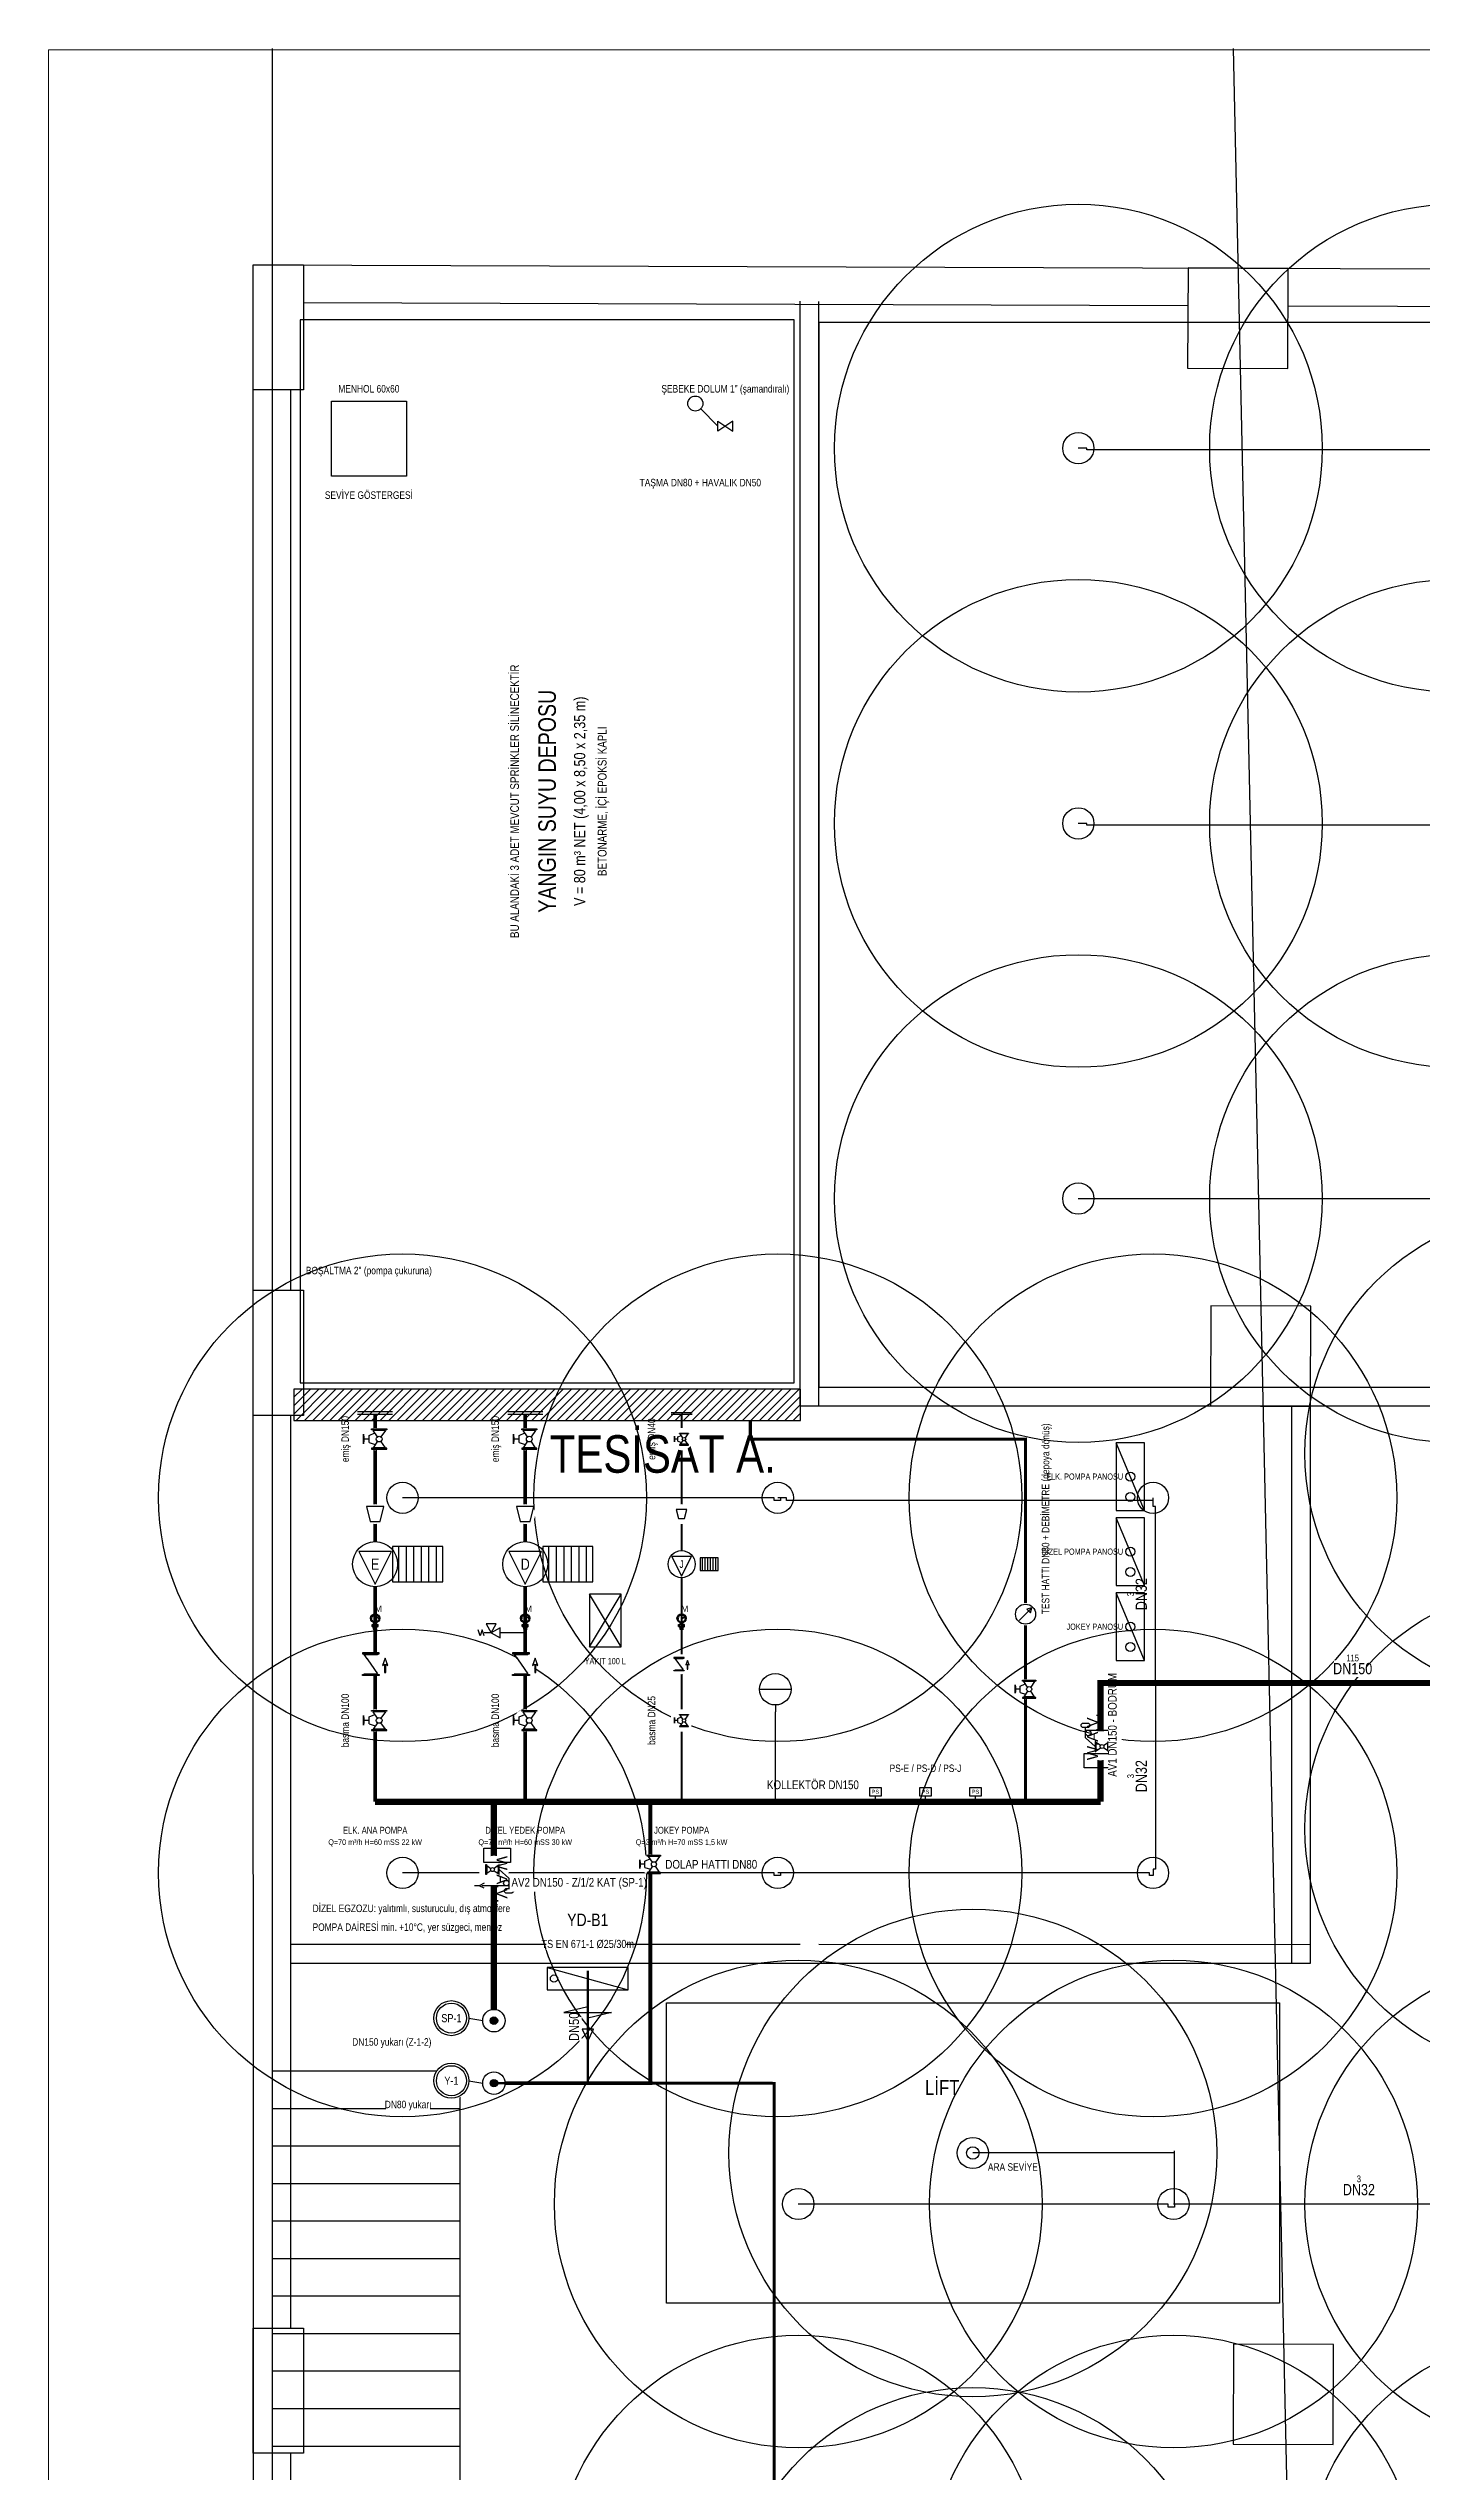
# Model space of a CAD drawing. Header units: centimetres. Extents: x 247996 to 276712, y -458149 to -450648.
# Drawn here: x 248039 to 249137, y -452586 to -450648 of the extents above; entities that cross this region are included whole.
import ezdxf
from ezdxf.enums import TextEntityAlignment as Align

# ---------------------------------------------------------------- set-up
doc = ezdxf.new("R2010")
doc.units = ezdxf.units.CM
doc.layers.add('ANTED', color=144, linetype='Continuous', lineweight=0)
for name, color, linetype in [('MIM-BODRUM-GUNCEL', 8, 'Continuous'), ('MTY-SPRINKLER', 15, 'Continuous'), ('MTY-SPRINKLER-BORU', 140, 'Continuous'), ('MTY-SPRINKLER-CAP', 141, 'Continuous'), ('MTY-SPRINKLER-KORUMA', 8, 'Continuous'), ('MTY-SPRINKLER-YAZI', 141, 'Continuous'), ('MTY-YANGIN-DEPO', 4, 'Continuous'), ('MTY-YANGIN-DOLAP', 1, 'Continuous'), ('MTY-YANGIN-DOLAP-BORU', 1, 'Continuous'), ('MTY-YANGIN-KOLON', 6, 'Continuous'), ('MTY-YANGIN-NOT', 1, 'Continuous'), ('MTY-YANGIN-POMPA', 30, 'Continuous'), ('MTY-YANGIN-TARAMA', 8, 'Continuous'), ('MTY-YANGIN-VANA', 1, 'Continuous')]:
    doc.layers.add(name, color=color, linetype=linetype)
doc.styles.add('ROTAS', font='arial.ttf')

# ---------------------------------------------------------------- blocks, each defined once
blk = doc.blocks.new('ASL-SPR-UP')
blk.add_circle((0, 0), 12.5)
blk = doc.blocks.new('ASL-SPR-PE')
for radius in [12.5, 5]:
    blk.add_circle((0, 0), radius)
blk = doc.blocks.new('Y-KOLON')
blk.add_hatch(color=7).paths.add_polyline_path([(3, 0), (2.8, 1.1), (2.1, 2.1), (1.1, 2.8), (0, 3), (-1.1, 2.8), (-2.1, 2.1), (-2.8, 1.1), (-3, 0), (-2.8, -1.1), (-2.1, -2.1), (-1.1, -2.8), (0, -3), (1.1, -2.8), (2.1, -2.1), (2.8, -1.1)])
for radius in [9, 3]:
    blk.add_circle((0, 0), radius)
blk = doc.blocks.new('ASL-YD-PLAN')
for p, q in [((0, 32.8), (-5, 22)), ((-5, 22), (5, 22)), ((5, 22), (0, 32.8)), ((0, 22), (0, 12.3)), ((-21.2, 7.3), (0, 12.3)), ((21.2, 7.3), (-21.2, 7.3)), ((0, 2.3), (21.2, 7.3)), ((0, 2.3), (0, -7.8)), ((36, -32.8), (-36, -12.8)), ((30, -22.8), (30, -22.8))]:
    blk.add_line(p, q)
for points in [[(-36, -12.8), (-36, -32.8), (36, -32.8), (36, -12.8), (-36, -12.8)], [(36, -32.8), (-36, -12.8), (-36, -32.8), (36, -32.8)]]:
    blk.add_lwpolyline(points)
blk.add_circle((30, -22.8), 3.25)
blk = doc.blocks.new('Y-SAMANDIRA')
blk.add_line((6, 0), (20, -14))
blk.add_lwpolyline([(-6, -4), (6, 4), (6, -4), (-6, 4)], close=True)
blk.add_circle((24, -18), 6)
blk = doc.blocks.new('Y-VORTEX')
for p, q in [((-14, 2), (14, 2)), ((-14, 0), (14, 0))]:
    blk.add_line(p, q)
blk = doc.blocks.new('ASL-OSY')
for p, q in [((-4.4, -4.6), (-17.1, 4.1)), ((-17.1, -20.2), (-17.1, 4.1)), ((-6.9, 12), (-10.8, -0.2)), ((-6.9, 12), (7.1, 12)), ((4.6, -4.5), (17.1, 4.1)), ((7.1, 12), (12.1, 0.7)), ((17.1, -20.2), (17.1, 4.1)), ((-17.1, -20.2), (-4.4, -11.4)), ((17.1, -20.2), (4.6, -11.5))]:
    blk.add_line(p, q)
for points in [[(-18.2, 7), (-20, 7), (-20, -23), (-18.2, -23), (-18.2, 7)], [(0.1, 23), (9.8, 23), (-9.1, 23), (0.1, 23)], [(0.1, 12), (0.1, 23)], [(18.2, 7), (20, 7), (20, -23), (18.2, -23), (18.2, 7)]]:
    blk.add_lwpolyline(points)
blk.add_circle((0.1, -8), 5.68)
blk = doc.blocks.new('Y-RED')
blk.add_lwpolyline([(-6, -7), (6, -4), (6, 4), (-6, 7)], close=True)
blk = doc.blocks.new('Y-POMPA')
blk.add_lwpolyline([(-10, -13), (16, 0), (-10, 13)], close=True)
blk.add_circle((0, 0), 18)
blk = doc.blocks.new('Y-MOTOR')
for p, q in [((-15, -14), (-15, 14)), ((-9, -14), (-9, 14)), ((-3, -14), (-3, 14)), ((3, -14), (3, 14)), ((9, -14), (9, 14)), ((15, -14), (15, 14))]:
    blk.add_line(p, q)
blk.add_lwpolyline([(-20, -14), (20, -14), (20, 14), (-20, 14)], close=True)
blk = doc.blocks.new('ASL-CEK')
for p, q in [((-17.1, -19.8), (-17.1, 4.5)), ((17.1, -19.8), (17.1, 4.5))]:
    blk.add_line(p, q)
for points in [[(-18.2, 7.4), (-20, 7.4), (-20, -22.6), (-18.2, -22.6), (-18.2, 7.4)], [(-17.1, -19.8), (17.1, 4.5)], [(-10.8, 17.8), (2.2, 13), (-0.3, 16.8), (14.7, 16.8), (14.7, 18.8), (-0.3, 18.8), (2.2, 22.6), (-10.8, 17.8)], [(18.2, 7.4), (20, 7.4), (20, -22.6), (18.2, -22.6), (18.2, 7.4)]]:
    blk.add_lwpolyline(points)
blk = doc.blocks.new('ASL-MANO')
for p, q in [((-8.9, 5.3), (-7, 5.3)), ((-7.7, 9.7), (-6, 8.8)), ((-7.7, 0.9), (-6.1, 1.8)), ((-4.4, 13), (-3.5, 11.4)), ((-0.5, 6.4), (7, 9.3)), ((0, 12.3), (0, 14.2)), ((0.7, 4.3), (7, 9.3)), ((3.5, 11.3), (4.5, 13)), ((6, 1.8), (7.7, 0.8)), ((6.1, 8.8), (7.7, 9.7)), ((7, 5.3), (8.9, 5.3)), ((-7.3, -10.5), (-6.2, -9.9)), ((-7.3, -15.1), (-7.3, -10.5)), ((-7.3, -15.1), (-6.2, -15.7)), ((-6.2, -9.9), (6.2, -9.9)), ((-6.2, -15.7), (6.2, -15.7)), ((-6.2, -15.7), (6.2, -15.7)), ((-4.7, -21.4), (4.7, -21.4)), ((-4.3, -15.1), (-4.3, -10.5)), ((-3.8, -15.7), (3.8, -15.7)), ((-3.8, -21.4), (-3.8, -15.7)), ((-3.1, -9.9), (-3.1, -5.8)), ((3.1, -9.9), (3.1, -5.8)), ((3.8, -21.4), (3.8, -15.7)), ((4.3, -15.1), (4.3, -10.5)), ((6.2, -9.9), (7.3, -10.5)), ((6.2, -15.7), (7.3, -15.1)), ((7.3, -15.1), (7.3, -10.5))]:
    blk.add_line(p, q)
for points in [[(-0.4, 6.4), (-0.6, 6.3), (-0.8, 6.1), (-1, 6), (-1.1, 5.7), (-1.2, 5.5), (-1.2, 5.3), (-1.1, 5), (-1.1, 4.8), (-1, 4.6), (-0.8, 4.4), (-0.6, 4.3), (-0.4, 4.2), (-0.1, 4.1), (0.1, 4.1), (0.3, 4.2), (0.6, 4.2), (0.8, 4.4)], [(-4.3, -10.5), (-4.6, -10.2), (-5, -10), (-5.4, -9.9), (-5.9, -9.9), (-6.3, -9.9)], [(-6.3, -15.7), (-5.9, -15.7), (-5.4, -15.7), (-5, -15.5), (-4.6, -15.3), (-4.3, -15.1)], [(4.3, -10.5), (2.2, -10), (0, -9.9), (-2.2, -10), (-4.3, -10.5)], [(-4.3, -15.1), (-2.2, -15.5), (0, -15.7), (2.2, -15.5), (4.3, -15.1)], [(6.3, -9.9), (5.9, -9.9), (5.4, -9.9), (5, -10), (4.6, -10.2), (4.3, -10.5)], [(4.3, -15.1), (4.6, -15.3), (5, -15.5), (5.4, -15.7), (5.9, -15.7), (6.3, -15.7)]]:
    blk.add_lwpolyline(points)
for radius in [11.5, 9.67, 0.534]:
    blk.add_circle((0, 5.3), radius)
at = {"style": 'ROTAS'}
blk.add_text('M', height=15.6, dxfattribs=at).set_placement((-1, 21.4))
blk = doc.blocks.new('Y-EMNIYET')
blk.add_line((0, 9), (0, 16))
for points in [[(-5, 0), (5, 0), (0, 9)], [(0, 9), (9, 4), (9, 14)]]:
    blk.add_lwpolyline(points, close=True)
blk.add_lwpolyline([(-3, 16), (3, 18), (-3, 20), (3, 22)])
blk = doc.blocks.new('Y-MTANK')
for p, q in [((-14, 0), (14, 0)), ((0, -14), (0, -20))]:
    blk.add_line(p, q)
blk.add_circle((0, 0), 14)
blk = doc.blocks.new('Y-PS')
blk.add_line((0, 0), (0, 6))
blk.add_lwpolyline([(-6, 6), (6, 6), (6, 14), (-6, 14)], close=True)
at = {"style": 'ROTAS'}
blk.add_text('PS', height=4, dxfattribs=at).set_placement((0, 10), align=Align.MIDDLE_CENTER)
blk = doc.blocks.new('Y-DEBI')
blk.add_line((-5, -5), (5, 5))
blk.add_lwpolyline([(5, 5), (1, 4), (4, 1)], close=True)
blk.add_circle((0, 0), 8)
blk = doc.blocks.new('ASL-WAV')
for p, q in [((-15.3, 12.9), (-6.4, 0.2)), ((-15.3, 12.9), (9, 12.9)), ((-3.1, 15.8), (22.3, 44.4)), ((0.4, 0.2), (9, 12.9)), ((22.3, 44.4), (45, 44.4)), ((45, 44.4), (45, -35.6)), ((45, 44.4), (53, 44.4)), ((-15.3, -21.3), (-6.5, -8.8)), ((-15.3, -21.3), (9, -21.3)), ((0.5, -8.8), (9, -21.3)), ((37.5, -29), (45, -43.6)), ((52.4, -29), (45, -43.6)), ((45, -43.6), (45, -57.4))]:
    blk.add_line(p, q)
for points in [[(-66.5, 48.7), (-23.8, 48.7), (-23.8, -29.7), (-66.5, -29.7), (-66.5, 48.7)], [(11.9, 14), (11.9, 15.8), (-18.1, 15.8), (-18.1, 14), (11.9, 14)], [(57, 57.4), (62.5, 57.4), (66.5, 53.4), (66.5, 35.5), (62.5, 31.5), (57, 31.5), (53, 35.5), (53, 53.4), (57, 57.4)], [(11.9, -22.4), (11.9, -24.2), (-18.1, -24.2), (-18.1, -22.4), (11.9, -22.4)]]:
    blk.add_lwpolyline(points)
for centre, radius in [((-3, -4.3), 5.68), ((37.1, 36.5), 8)]:
    blk.add_circle(centre, radius)
at = {"style": 'ROTAS'}
blk.add_text('W.A.V.', height=32, dxfattribs=at).set_placement((-43.4, 8))
blk = doc.blocks.new('Y-PANO')
blk.add_lwpolyline([(-30, 0), (30, 0), (30, 25), (-30, 25)], close=True)
blk.add_lwpolyline([(-30, 0), (30, 25)])
for centre in [(-18, 12.5), (0, 12.5)]:
    blk.add_circle(centre, 4)
blk = doc.blocks.new('Y-YAKIT')
for p, q in [((-30, -18), (30, 18)), ((-30, 18), (30, -18))]:
    blk.add_line(p, q)
blk.add_lwpolyline([(-30, -18), (30, -18), (30, 18), (-30, 18)], close=True)

msp = doc.modelspace()

# ---------------------------------------------------------------- hatches: boundary and pattern name
at = {"layer": 'MTY-YANGIN-TARAMA'}
h = msp.add_hatch(dxfattribs=at)
h.set_pattern_fill('ANSI31', scale=1.5, style=0)
h.paths.add_polyline_path([(248235, -451745), (248640, -451745), (248640, -451720), (248235, -451720)])

# ---------------------------------------------------------------- linework, layer by layer
at = {"layer": 'ANTED'}
for p, q in [((248038.8, -450649.1), (248038.8, -458149.1)), ((276712.4, -450649.1), (248038.8, -450649.1))]:
    msp.add_line(p, q, dxfattribs=at)
at = {"layer": 'MIM-BODRUM-GUNCEL'}
for p, q in [((248217.7, -450648.1), (248217.6, -453642.8)), ((248986, -450648.1), (249051.8, -453642.8)), ((248639.8, -451733.5), (248639.8, -450850.2)), ((248654.8, -451733.5), (248654.8, -450850.3)), ((248654.8, -451718.5), (250004.3, -451718.5)), ((248639.8, -451733.5), (250004.4, -451733.5)), ((249032.8, -452179.1), (249032.8, -451733.8)), ((249047.8, -452179.1), (249047.8, -451733.8)), ((248232.9, -452163.9), (248639.8, -452163.9)), ((248654.8, -452163.9), (249047.8, -452164.1)), ((248232.9, -452178.9), (248654.8, -452178.9)), ((248654.8, -452178.9), (249047.8, -452179.1)), ((248217.9, -452265.1), (248367.9, -452265.1)), ((248367.9, -453015.1), (248367.9, -452265.1)), ((248217.9, -452295.1), (248367.9, -452295.1)), ((248217.9, -452325.1), (248367.9, -452325.1)), ((248217.9, -452355.1), (248367.9, -452355.1)), ((248217.9, -452385.1), (248367.9, -452385.1)), ((248217.9, -452415.1), (248367.9, -452415.1)), ((248217.9, -452415.1), (248367.9, -452415.1)), ((248217.9, -452445.1), (248367.9, -452445.1)), ((248217.9, -452475.1), (248367.9, -452475.1)), ((248217.9, -452505.1), (248367.9, -452505.1)), ((248217.9, -452535.1), (248367.9, -452535.1)), ((248217.9, -452565.1), (248367.9, -452565.1))]:
    msp.add_line(p, q, dxfattribs=at)
for points in [[(248202.6, -450821), (250019.4, -450827.1), (250049.9, -453472.8), (249626.9, -458027.1), (249334.1, -457935.8), (249381.3, -457427), (248314, -457094.2)], [(248202.7, -453394.9), (248202.6, -450821)], [(248202.6, -450821), (248242.6, -450821), (248242.6, -450921), (248202.6, -450921), (248202.6, -450821)], [(248949.9, -450823.6), (248949.6, -450903.6), (249029.6, -450903.9), (249029.9, -450823.9), (248949.9, -450823.6)], [(248242.6, -450851.1), (248949.8, -450853.5)], [(249029.8, -450853.8), (249467.8, -450855.3)], [(248654.8, -451718.5), (249993.7, -451718.5), (249993.7, -450867.1), (248654.8, -450867.1), (248654.8, -451718.5)], [(248232.6, -451641), (248232.6, -450921)], [(248202.6, -451641), (248242.6, -451641), (248242.6, -451741), (248202.6, -451741), (248202.6, -451641)], [(248968.1, -451653.5), (248967.8, -451733.5), (249047.8, -451733.8), (249048.1, -451653.8), (248968.1, -451653.5)], [(248232.7, -452470.9), (248232.6, -451741)], [(249022.9, -452210.8), (249022.9, -452450.8), (248532.9, -452450.8), (248532.9, -452210.8), (249022.9, -452210.8)], [(248202.6, -452470.9), (248242.6, -452470.9), (248242.6, -452570.9), (248202.6, -452570.9), (248202.6, -452470.9)], [(248986.3, -452483.6), (248986, -452563.6), (249066, -452563.9), (249066.3, -452483.9), (248986.3, -452483.6)], [(248532.6, -453377.1), (248532.7, -453376.7), (248232.7, -453365.9), (248232.7, -452570.9)]]:
    msp.add_lwpolyline(points, dxfattribs=at)
at = {"layer": 'MTY-SPRINKLER-BORU'}
for points in [[(249162.1, -450969), (248869, -450969), (248869, -450967.8), (248862.1, -450967.8)], [(249162.1, -451269), (248869, -451269), (248869, -451267.8), (248862.1, -451267.8)], [(249164, -451567.8), (249164, -451569), (249159, -451569), (249159, -451567.8), (248862.1, -451567.8)], [(248624, -451806.9), (248624, -451809), (248619, -451809), (248619, -451806.9), (248321.9, -451806.9)], [(248624, -451806.9), (248621.9, -451806.9)], [(248921.9, -451809), (248629, -451809), (248629, -451806.9), (248624, -451806.9)], [(248921.9, -451809), (248921.9, -451806.9)], [(248924, -451955), (248924, -451954), (248924, -451814), (248921.9, -451814), (248921.9, -451809)], [(248924, -451955), (248924, -452104), (248921.9, -452104), (248921.9, -452106.9)], [(248624, -452106.9), (248624, -452109), (248619, -452109), (248619, -452106.9), (248321.9, -452106.9)], [(248624, -452106.9), (248621.9, -452106.9)], [(248921.9, -452106.9), (248921.9, -452109), (248919, -452109), (248919, -452106.9), (248624, -452106.9)], [(248939, -452330.8), (248939, -452329)], [(248939, -452330.8), (248777.9, -452330.8)], [(248939, -452371.6), (248939, -452330.8)], [(248939, -452371.6), (248939, -452374), (248934, -452374), (248934, -452371.6), (248638.3, -452371.6)], [(248939, -452371.6), (248938.3, -452371.6)], [(249239, -452371.6), (249239, -452374), (249234, -452374), (249234, -452371.6), (248939, -452371.6)]]:
    msp.add_lwpolyline(points, dxfattribs=at)
at = {"layer": 'MTY-SPRINKLER-BORU', "const_width": 5}
for points in [[(248905, -451955), (248924, -451955)], [(248924, -451955), (249239, -451955)]]:
    msp.add_lwpolyline(points, dxfattribs=at)
at = {"layer": 'MTY-SPRINKLER-KORUMA'}
for centre in [(248862.2, -450967.7), (249162.2, -450967.7), (248862.2, -451267.7), (249162.2, -451267.7), (248862.2, -451567.7), (249162.2, -451567.7), (249238.3, -451771.6), (248321.9, -451806.9), (248621.9, -451806.9), (248921.9, -451806.9), (249238.3, -452071.6), (248321.9, -452106.9), (248621.9, -452106.9), (248921.9, -452106.9), (248777.9, -452330.8), (248638.3, -452371.6), (248938.3, -452371.6), (249238.3, -452371.6), (248638.3, -452671.6), (248938.3, -452671.6), (249238.3, -452671.6), (248777.9, -452713.4)]:
    msp.add_circle(centre, 195, dxfattribs=at)
at = {"layer": 'MTY-YANGIN-DEPO'}
for points in [[(248240, -451715), (248635, -451715), (248635, -450865), (248240, -450865)], [(248265, -450930), (248325, -450930), (248325, -450990), (248265, -450990)], [(248235, -451745), (248640, -451745), (248640, -451720), (248235, -451720)]]:
    msp.add_lwpolyline(points, close=True, dxfattribs=at)
at = {"layer": 'MTY-YANGIN-DOLAP-BORU', "const_width": 2.5}
msp.add_lwpolyline([(248520, -452275), (248619, -452275), (248619, -452274), (248619, -456099), (248524, -456099), (248524, -456100), (248520, -456100)], dxfattribs=at)
at = {"layer": 'MTY-YANGIN-POMPA'}
msp.add_line((248420, -451915), (248400, -451915), dxfattribs=at)
for points, const_width in [([(248300, -451740), (248300, -451842)], 3), ([(248420, -451740), (248420, -451842)], 3), ([(248545, -451740), (248545, -451849)], 1.5), ([(248300, -451878), (248300, -452050)], 3), ([(248420, -451878), (248420, -452050)], 3), ([(248545, -451871), (248545, -452050)], 1.5), ([(248300, -452050), (248880, -452050)], 5)]:
    msp.add_lwpolyline(points, dxfattribs=dict(at, const_width=const_width))

# ---------------------------------------------------------------- block references
at = {"layer": 'MTY-SPRINKLER'}
for name, p in [('ASL-SPR-UP', (248862.2, -450967.7)), ('ASL-SPR-UP', (248862.2, -451267.7)), ('ASL-SPR-UP', (248862.2, -451567.7)), ('ASL-SPR-UP', (248321.9, -451806.9)), ('ASL-SPR-UP', (248621.9, -451806.9)), ('ASL-SPR-UP', (248921.9, -451806.9)), ('ASL-SPR-UP', (248321.9, -452106.9)), ('ASL-SPR-UP', (248621.9, -452106.9)), ('ASL-SPR-UP', (248921.9, -452106.9)), ('ASL-SPR-PE', (248777.9, -452330.8)), ('ASL-SPR-UP', (248638.3, -452371.6)), ('ASL-SPR-UP', (248938.3, -452371.6))]:
    msp.add_blockref(name, p, dxfattribs=at)
at = {"layer": 'MTY-YANGIN-DEPO', "rotation": 180}
msp.add_blockref('Y-SAMANDIRA', (248580, -450950), dxfattribs=at)
at = {"layer": 'MTY-YANGIN-DOLAP', "xscale": 0.9, "yscale": 0.9, "rotation": 180}
msp.add_blockref('ASL-YD-PLAN', (248470, -452211.9), dxfattribs=at)
at = {"layer": 'MTY-YANGIN-POMPA'}
for name, p in [('Y-VORTEX', (248300, -451740)), ('Y-VORTEX', (248420, -451740)), ('Y-MOTOR', (248334, -451860)), ('Y-MOTOR', (248454, -451860))]:
    msp.add_blockref(name, p, dxfattribs=at)
for name, p, xscale, yscale in [('Y-VORTEX', (248545, -451740), 0.6, 0.6), ('Y-MOTOR', (248567, -451860), 0.36, 0.36), ('Y-MTANK', (248620, -451960), 0.9, 0.9)]:
    msp.add_blockref(name, p, dxfattribs=dict(at, xscale=xscale, yscale=yscale))
for name, p, xscale, yscale, rotation in [('Y-PANO', (248915, -451790), 0.9, 0.9, 90), ('Y-POMPA', (248545, -451860), 0.6, 0.6, -90), ('Y-YAKIT', (248484, -451905), 0.7, 0.7, 90)]:
    msp.add_blockref(name, p, dxfattribs=dict(at, xscale=xscale, yscale=yscale, rotation=rotation))
at = {"layer": 'MTY-YANGIN-POMPA', "rotation": -90}
for p in [(248300, -451860), (248420, -451860)]:
    msp.add_blockref('Y-POMPA', p, dxfattribs=at)
at = {"layer": 'MTY-YANGIN-VANA'}
for name, p, xscale, yscale in [('ASL-MANO', (248300, -451905), 0.3200000000000001, 0.3200000000000001), ('ASL-MANO', (248420, -451905), 0.3200000000000001, 0.3200000000000001), ('ASL-MANO', (248545, -451905), 0.3200000000000001, 0.3200000000000001), ('Y-PS', (248700, -452050), 0.8, 0.8), ('Y-PS', (248740, -452050), 0.8, 0.8), ('Y-PS', (248780, -452050), 0.8, 0.8)]:
    msp.add_blockref(name, p, dxfattribs=dict(at, xscale=xscale, yscale=yscale))
at = {"layer": 'MTY-YANGIN-VANA', "xscale": 0.8, "yscale": 0.8, "rotation": 90}
msp.add_blockref('Y-EMNIYET', (248400, -451915), dxfattribs=at)

# ---------------------------------------------------------------- texts
at = {"layer": 'MIM-BODRUM-GUNCEL', "style": 'ROTAS', "width": 0.8}
for s, height, p in [('TESİSAT A.', 30, (248439.6, -451795.9)), ('LİFT', 12, (248739.6, -452288.1))]:
    msp.add_text(s, height=height, dxfattribs=at).set_placement(p, align=Align.BOTTOM_LEFT)
at = {"layer": 'MTY-SPRINKLER-YAZI', "style": 'ROTAS', "width": 0.8}
msp.add_text('ARA SEVİYE', height=6, dxfattribs=at).set_placement((248789.9, -452346.8), align=Align.BOTTOM_LEFT)
at = {"layer": 'MTY-YANGIN-DEPO', "style": 'ROTAS', "width": 0.8}
for s, p in [('MENHOL 60x60', (248295, -450925)), ('ŞEBEKE DOLUM 1" (şamandıralı)', (248580, -450925)), ('TAŞMA DN80 + HAVALIK DN50', (248560, -451000)), ('SEVİYE GÖSTERGESİ', (248295, -451010)), ('BOŞALTMA 2" (pompa çukuruna)', (248295, -451630))]:
    msp.add_text(s, height=6, dxfattribs=at).set_placement(p, align=Align.BOTTOM_CENTER)
for s, height, p in [('YANGIN SUYU DEPOSU', 14, (248437.5, -451250)), ('V = 80 m³ NET (4,00 x 8,50 x 2,35 m)', 9, (248463.5, -451250)), ('BETONARME, İÇİ EPOKSİ KAPLI', 7, (248481.5, -451250))]:
    msp.add_text(s, height=height, rotation=90, dxfattribs=at).set_placement(p, align=Align.MIDDLE_CENTER)
at = {"layer": 'MTY-YANGIN-NOT', "style": 'ROTAS', "width": 0.8}
msp.add_text('BU ALANDAKİ 3 ADET MEVCUT SPRİNKLER SİLİNECEKTİR', height=7, rotation=90, dxfattribs=at).set_placement((248411.5, -451250), align=Align.MIDDLE_CENTER)
at = {"layer": 'MTY-YANGIN-POMPA', "style": 'ROTAS', "width": 0.8}
for s, p in [('emiş DN150', (248276, -451760)), ('emiş DN150', (248396, -451760)), ('emiş DN40', (248521, -451760)), ('basma DN100', (248276, -451985)), ('basma DN100', (248396, -451985)), ('basma DN25', (248521, -451985))]:
    msp.add_text(s, height=6, rotation=90, dxfattribs=at).set_placement(p, align=Align.MIDDLE_CENTER)
for s, p in [('ELK. POMPA PANOSU', (248898, -451790)), ('DİZEL POMPA PANOSU', (248898, -451850)), ('JOKEY PANOSU', (248898, -451910))]:
    msp.add_text(s, height=5, dxfattribs=at).set_placement(p, align=Align.MIDDLE_RIGHT)
for s, height, p in [('E', 9, (248300, -451860)), ('D', 9, (248420, -451860)), ('J', 6, (248545, -451860))]:
    msp.add_text(s, height=height, dxfattribs=at).set_placement(p, align=Align.MIDDLE_CENTER)
for s, height, p in [('YAKIT 100 L', 5, (248484, -451935)), ('ELK. ANA POMPA', 5.5, (248300, -452070)), ('DİZEL YEDEK POMPA', 5.5, (248420, -452070)), ('JOKEY POMPA', 5.5, (248545, -452070)), ('Q=70 m³/h H=60 mSS 22 kW', 4.5, (248300, -452080))]:
    msp.add_text(s, height=height, dxfattribs=at).set_placement(p, align=Align.TOP_CENTER)
msp.add_text('PS-E / PS-D / PS-J', height=6, dxfattribs=at).set_placement((248740, -452028), align=Align.BOTTOM_CENTER)
msp.add_text('POMPA DAİRESİ min. +10°C, yer süzgeci, menfez', height=6, dxfattribs=at).set_placement((248250, -452155), align=Align.BOTTOM_LEFT)

# ---------------------------------------------------------------- next in the draw order: wipeouts: each hides what was drawn before it
for points in [[(248309, -451760), (248308.3, -451756.6), (248306.4, -451753.6), (248303.4, -451751.7), (248300, -451751), (248296.6, -451751.7), (248293.6, -451753.6), (248291.7, -451756.6), (248291, -451760), (248291.7, -451763.4), (248293.6, -451766.4), (248296.6, -451768.3), (248300, -451769), (248303.4, -451768.3), (248306.4, -451766.4), (248308.3, -451763.4)], [(248429, -451760), (248428.3, -451756.6), (248426.4, -451753.6), (248423.4, -451751.7), (248420, -451751), (248416.6, -451751.7), (248413.6, -451753.6), (248411.7, -451756.6), (248411, -451760), (248411.7, -451763.4), (248413.6, -451766.4), (248416.6, -451768.3), (248420, -451769), (248423.4, -451768.3), (248426.4, -451766.4), (248428.3, -451763.4)], [(248554, -451760), (248553.3, -451756.6), (248551.4, -451753.6), (248548.4, -451751.7), (248545, -451751), (248541.6, -451751.7), (248538.6, -451753.6), (248536.7, -451756.6), (248536, -451760), (248536.7, -451763.4), (248538.6, -451766.4), (248541.6, -451768.3), (248545, -451769), (248548.4, -451768.3), (248551.4, -451766.4), (248553.3, -451763.4)], [(248308, -451820), (248307.4, -451816.9), (248305.7, -451814.3), (248303.1, -451812.6), (248300, -451812), (248296.9, -451812.6), (248294.3, -451814.3), (248292.6, -451816.9), (248292, -451820), (248292.6, -451823.1), (248294.3, -451825.7), (248296.9, -451827.4), (248300, -451828), (248303.1, -451827.4), (248305.7, -451825.7), (248307.4, -451823.1)], [(248428, -451820), (248427.4, -451816.9), (248425.7, -451814.3), (248423.1, -451812.6), (248420, -451812), (248416.9, -451812.6), (248414.3, -451814.3), (248412.6, -451816.9), (248412, -451820), (248412.6, -451823.1), (248414.3, -451825.7), (248416.9, -451827.4), (248420, -451828), (248423.1, -451827.4), (248425.7, -451825.7), (248427.4, -451823.1)], [(248553, -451820), (248552.4, -451816.9), (248550.7, -451814.3), (248548.1, -451812.6), (248545, -451812), (248541.9, -451812.6), (248539.3, -451814.3), (248537.6, -451816.9), (248537, -451820), (248537.6, -451823.1), (248539.3, -451825.7), (248541.9, -451827.4), (248545, -451828), (248548.1, -451827.4), (248550.7, -451825.7), (248552.4, -451823.1)], [(248919.2, -451896.5), (248919.2, -451875.1), (248905.8, -451875.1), (248905.8, -451896.5)], [(248308, -451940), (248307.4, -451936.9), (248305.7, -451934.3), (248303.1, -451932.6), (248300, -451932), (248296.9, -451932.6), (248294.3, -451934.3), (248292.6, -451936.9), (248292, -451940), (248292.6, -451943.1), (248294.3, -451945.7), (248296.9, -451947.4), (248300, -451948), (248303.1, -451947.4), (248305.7, -451945.7), (248307.4, -451943.1)], [(248428, -451940), (248427.4, -451936.9), (248425.7, -451934.3), (248423.1, -451932.6), (248420, -451932), (248416.9, -451932.6), (248414.3, -451934.3), (248412.6, -451936.9), (248412, -451940), (248412.6, -451943.1), (248414.3, -451945.7), (248416.9, -451947.4), (248420, -451948), (248423.1, -451947.4), (248425.7, -451945.7), (248427.4, -451943.1)], [(248553, -451940), (248552.4, -451936.9), (248550.7, -451934.3), (248548.1, -451932.6), (248545, -451932), (248541.9, -451932.6), (248539.3, -451934.3), (248537.6, -451936.9), (248537, -451940), (248537.6, -451943.1), (248539.3, -451945.7), (248541.9, -451947.4), (248545, -451948), (248548.1, -451947.4), (248550.7, -451945.7), (248552.4, -451943.1)], [(249066.7, -451950.2), (249092.7, -451950.2), (249092.7, -451936.8), (249066.7, -451936.8)], [(248309, -451985), (248308.3, -451981.6), (248306.4, -451978.6), (248303.4, -451976.7), (248300, -451976), (248296.6, -451976.7), (248293.6, -451978.6), (248291.7, -451981.6), (248291, -451985), (248291.7, -451988.4), (248293.6, -451991.4), (248296.6, -451993.3), (248300, -451994), (248303.4, -451993.3), (248306.4, -451991.4), (248308.3, -451988.4)], [(248429, -451985), (248428.3, -451981.6), (248426.4, -451978.6), (248423.4, -451976.7), (248420, -451976), (248416.6, -451976.7), (248413.6, -451978.6), (248411.7, -451981.6), (248411, -451985), (248411.7, -451988.4), (248413.6, -451991.4), (248416.6, -451993.3), (248420, -451994), (248423.4, -451993.3), (248426.4, -451991.4), (248428.3, -451988.4)], [(248554, -451985), (248553.3, -451981.6), (248551.4, -451978.6), (248548.4, -451976.7), (248545, -451976), (248541.6, -451976.7), (248538.6, -451978.6), (248536.7, -451981.6), (248536, -451985), (248536.7, -451988.4), (248538.6, -451991.4), (248541.6, -451993.3), (248545, -451994), (248548.4, -451993.3), (248551.4, -451991.4), (248553.3, -451988.4)], [(248919.2, -452042), (248919.2, -452020.6), (248905.8, -452020.6), (248905.8, -452042)], [(248621.2, -452043.8), (248676, -452043.8), (248676, -452033.2), (248621.2, -452033.2)], [(248453.6, -452154.9), (248482.4, -452154.9), (248482.4, -452139.9), (248453.6, -452139.9)], [(248405, -452225), (248404.2, -452221.2), (248402.1, -452217.9), (248398.8, -452215.8), (248395, -452215), (248391.2, -452215.8), (248387.9, -452217.9), (248385.8, -452221.2), (248385, -452225), (248385.8, -452228.8), (248387.9, -452232.1), (248391.2, -452234.2), (248395, -452235), (248398.8, -452234.2), (248402.1, -452232.1), (248404.2, -452228.8)], [(248405, -452275), (248404.2, -452271.2), (248402.1, -452267.9), (248398.8, -452265.8), (248395, -452265), (248391.2, -452265.8), (248387.9, -452267.9), (248385.8, -452271.2), (248385, -452275), (248385.8, -452278.8), (248387.9, -452282.1), (248391.2, -452284.2), (248395, -452285), (248398.8, -452284.2), (248402.1, -452282.1), (248404.2, -452278.8)], [(249074, -452366.8), (249095.4, -452366.8), (249095.4, -452353.3), (249074, -452353.3)]]:
    msp.add_wipeout(points)

# ---------------------------------------------------------------- next in the draw order: linework, layer by layer
at = {"layer": 'MTY-SPRINKLER-BORU', "const_width": 5}
msp.add_lwpolyline([(248395, -452050), (248395, -452216)], dxfattribs=at)
at = {"layer": 'MTY-YANGIN-DOLAP-BORU', "const_width": 2}
msp.add_lwpolyline([(248395, -452275), (248470, -452275), (248470, -452184.9)], dxfattribs=at)
at = {"layer": 'MTY-YANGIN-POMPA'}
for points, const_width in [([(248820, -452050), (248820, -451760), (248600, -451760), (248600, -451745)], 2.5), ([(248620, -451978), (248620, -452050)], 1)]:
    msp.add_lwpolyline(points, dxfattribs=dict(at, const_width=const_width))

# ---------------------------------------------------------------- next in the draw order: block references
at = {"layer": 'MTY-YANGIN-KOLON'}
for p in [(248395, -452225), (248395, -452275)]:
    msp.add_blockref('Y-KOLON', p, dxfattribs=at)
at = {"layer": 'MTY-YANGIN-VANA'}
for name, p, xscale, yscale, rotation in [('ASL-OSY', (248300, -451760), 0.405, 0.405, 90), ('ASL-OSY', (248420, -451760), 0.405, 0.405, 90), ('ASL-OSY', (248545, -451760), 0.243, 0.243, 90), ('Y-RED', (248545, -451820), 0.6, 0.6, -90), ('ASL-CEK', (248300, -451940), 0.45, 0.45, -90), ('ASL-CEK', (248420, -451940), 0.45, 0.45, -90), ('ASL-CEK', (248545, -451940), 0.27, 0.27, -90), ('ASL-OSY', (248300, -451985), 0.405, 0.405, 90), ('ASL-OSY', (248420, -451985), 0.405, 0.405, 90), ('ASL-OSY', (248545, -451985), 0.243, 0.243, 90)]:
    msp.add_blockref(name, p, dxfattribs=dict(at, xscale=xscale, yscale=yscale, rotation=rotation))
at = {"layer": 'MTY-YANGIN-VANA', "rotation": -90}
for p in [(248300, -451820), (248420, -451820)]:
    msp.add_blockref('Y-RED', p, dxfattribs=at)

# ---------------------------------------------------------------- next in the draw order: texts
at = {"layer": 'MTY-SPRINKLER-CAP', "style": 'ROTAS', "width": 0.8}
for p in [(248912.5, -451884), (248912.5, -452029.5)]:
    msp.add_text('DN32', height=9, rotation=90, dxfattribs=at).set_placement(p, align=Align.MIDDLE_CENTER)
for s, p in [('DN150', (249081.5, -451943.5)), ('DN32', (249086.5, -452360.1))]:
    msp.add_text(s, height=9, dxfattribs=at).set_placement(p, align=Align.MIDDLE_CENTER)
at = {"layer": 'MTY-YANGIN-DOLAP', "style": 'ROTAS', "width": 0.8}
msp.add_text('YD-B1', height=10, dxfattribs=at).set_placement((248470, -452152.4), align=Align.BOTTOM_CENTER)
at = {"layer": 'MTY-YANGIN-POMPA', "style": 'ROTAS', "width": 0.8}
msp.add_text('KOLLEKTÖR DN150', height=7, dxfattribs=at).set_placement((248650, -452042), align=Align.BOTTOM_CENTER)

# ---------------------------------------------------------------- next in the draw order: wipeouts: each hides what was drawn before it
for points in [[(248376, -452223), (248374.9, -452217.3), (248371.6, -452212.4), (248366.7, -452209.1), (248361, -452208), (248355.3, -452209.1), (248350.4, -452212.4), (248347.1, -452217.3), (248346, -452223), (248347.1, -452228.7), (248350.4, -452233.6), (248355.3, -452236.9), (248361, -452238), (248366.7, -452236.9), (248371.6, -452233.6), (248374.9, -452228.7)], [(248376, -452273), (248374.9, -452267.3), (248371.6, -452262.4), (248366.7, -452259.1), (248361, -452258), (248355.3, -452259.1), (248350.4, -452262.4), (248347.1, -452267.3), (248346, -452273), (248347.1, -452278.7), (248350.4, -452283.6), (248355.3, -452286.9), (248361, -452288), (248366.7, -452286.9), (248371.6, -452283.6), (248374.9, -452278.7)]]:
    msp.add_wipeout(points)

# ---------------------------------------------------------------- next in the draw order: linework, layer by layer
at = {"layer": 'MTY-YANGIN-KOLON'}
for p, q in [((248375, -452223), (248386, -452225)), ((248375, -452273), (248386, -452275))]:
    msp.add_line(p, q, dxfattribs=at)
for centre, radius in [((248361, -452223), 14), ((248361, -452223), 12), ((248361, -452273), 14), ((248361, -452273), 12)]:
    msp.add_circle(centre, radius, dxfattribs=at)

# ---------------------------------------------------------------- next in the draw order: texts
at = {"layer": 'MTY-YANGIN-KOLON', "style": 'ROTAS', "width": 0.8}
for s, p in [('SP-1', (248361, -452223)), ('Y-1', (248361, -452273))]:
    msp.add_text(s, height=6.5, dxfattribs=at).set_placement(p, align=Align.MIDDLE_CENTER)

# ---------------------------------------------------------------- next in the draw order: wipeouts: each hides what was drawn before it
for points in [[(248908, -451887.5), (248908, -451882.7), (248899.9, -451882.7), (248899.9, -451887.5)], [(248829, -451900), (248828.3, -451896.6), (248826.4, -451893.6), (248823.4, -451891.7), (248820, -451891), (248816.6, -451891.7), (248813.6, -451893.6), (248811.7, -451896.6), (248811, -451900), (248811.7, -451903.4), (248813.6, -451906.4), (248816.6, -451908.3), (248820, -451909), (248823.4, -451908.3), (248826.4, -451906.4), (248828.3, -451903.4)], [(249075.3, -451939), (249085.5, -451939), (249085.5, -451930.9), (249075.3, -451930.9)], [(248828, -451960), (248827.4, -451956.9), (248825.7, -451954.3), (248823.1, -451952.6), (248820, -451952), (248816.9, -451952.6), (248814.3, -451954.3), (248812.6, -451956.9), (248812, -451960), (248812.6, -451963.1), (248814.3, -451965.7), (248816.9, -451967.4), (248820, -451968), (248823.1, -451967.4), (248825.7, -451965.7), (248827.4, -451963.1)], [(248908, -452033), (248908, -452028.2), (248899.9, -452028.2), (248899.9, -452033)], [(248407, -452105), (248406.1, -452100.4), (248403.5, -452096.5), (248399.6, -452093.9), (248395, -452093), (248390.4, -452093.9), (248386.5, -452096.5), (248383.9, -452100.4), (248383, -452105), (248383.9, -452109.6), (248386.5, -452113.5), (248390.4, -452116.1), (248395, -452117), (248399.6, -452116.1), (248403.5, -452113.5), (248406.1, -452109.6)], [(248436.8, -452168.5), (248500.6, -452168.5), (248500.6, -452158.7), (248436.8, -452158.7)], [(248465, -452241.1), (248465, -452222), (248453, -452222), (248453, -452241.1)], [(249083, -452355.6), (249087.8, -452355.6), (249087.8, -452347.5), (249083, -452347.5)]]:
    msp.add_wipeout(points)

# ---------------------------------------------------------------- next in the draw order: linework, layer by layer
at = {"layer": 'MTY-SPRINKLER-BORU', "const_width": 5}
msp.add_lwpolyline([(248880, -452050), (248880, -451955), (248905, -451955)], dxfattribs=at)

# ---------------------------------------------------------------- next in the draw order: block references
at = {"layer": 'MTY-YANGIN-POMPA', "xscale": 0.9, "yscale": 0.9, "rotation": 90}
for p in [(248915, -451850), (248915, -451910)]:
    msp.add_blockref('Y-PANO', p, dxfattribs=at)
at = {"layer": 'MTY-YANGIN-POMPA'}
msp.add_blockref('Y-DEBI', (248820, -451900), dxfattribs=at)
at = {"layer": 'MTY-YANGIN-VANA'}
for name, p, xscale, yscale, rotation in [('ASL-OSY', (248820, -451960), 0.36, 0.36, 90), ('ASL-WAV', (248395, -452105), 0.27, 0.27, -90)]:
    msp.add_blockref(name, p, dxfattribs=dict(at, xscale=xscale, yscale=yscale, rotation=rotation))

# ---------------------------------------------------------------- next in the draw order: texts
at = {"layer": 'MTY-SPRINKLER-CAP', "style": 'ROTAS', "width": 0.8}
for p in [(248904, -451884), (248904, -452029.5)]:
    msp.add_text('3', height=5.4, rotation=90, dxfattribs=at).set_placement(p, align=Align.MIDDLE_CENTER)
for s, p in [('115', (249081.5, -451935)), ('3', (249086.5, -452351.5))]:
    msp.add_text(s, height=5.4, dxfattribs=at).set_placement(p, align=Align.MIDDLE_CENTER)
at = {"layer": 'MTY-YANGIN-DOLAP', "style": 'ROTAS', "width": 0.8}
msp.add_text('TS EN 671-1 Ø25/30m', height=6.5, dxfattribs=at).set_placement((248470, -452160.4), align=Align.TOP_CENTER)
msp.add_text('DN50', height=8, rotation=90, dxfattribs=at).set_placement((248459, -452229.9), align=Align.MIDDLE_CENTER)
at = {"layer": 'MTY-YANGIN-POMPA', "style": 'ROTAS', "width": 0.8}
msp.add_text('TEST HATTI DN80 + DEBİMETRE (depoya dönüş)', height=6, rotation=90, dxfattribs=at).set_placement((248836, -451900), align=Align.MIDDLE_LEFT)
msp.add_text('Q=70 m³/h H=60 mSS 30 kW', height=4.5, dxfattribs=at).set_placement((248420, -452080), align=Align.TOP_CENTER)

# ---------------------------------------------------------------- next in the draw order: wipeouts: each hides what was drawn before it
for points in [[(248281.9, -452246.5), (248343.8, -452246.5), (248343.8, -452237.5), (248281.9, -452237.5)], [(248308.7, -452296.5), (248343.8, -452296.5), (248343.8, -452287.5), (248308.7, -452287.5)]]:
    msp.add_wipeout(points)

# ---------------------------------------------------------------- next in the draw order: texts
at = {"layer": 'MTY-YANGIN-KOLON', "style": 'ROTAS', "width": 0.8}
for s, p in [('DN150 yukarı (Z-1-2)', (248345, -452239)), ('DN80 yukarı', (248345, -452289))]:
    msp.add_text(s, height=6, dxfattribs=at).set_placement(p, align=Align.TOP_RIGHT)

# ---------------------------------------------------------------- next in the draw order: wipeouts: each hides what was drawn before it
for points in [[(248892, -452005), (248891.1, -452000.4), (248888.5, -451996.5), (248884.6, -451993.9), (248880, -451993), (248875.4, -451993.9), (248871.5, -451996.5), (248868.9, -452000.4), (248868, -452005), (248868.9, -452009.6), (248871.5, -452013.5), (248875.4, -452016.1), (248880, -452017), (248884.6, -452016.1), (248888.5, -452013.5), (248891.1, -452009.6)], [(248407.6, -452121.8), (248507.6, -452121.8), (248507.6, -452111.2), (248407.6, -452111.2)]]:
    msp.add_wipeout(points)

# ---------------------------------------------------------------- next in the draw order: linework, layer by layer
at = {"layer": 'MTY-YANGIN-DOLAP-BORU', "const_width": 3}
msp.add_lwpolyline([(248520, -452050), (248520, -452275), (248404, -452275)], dxfattribs=at)

# ---------------------------------------------------------------- next in the draw order: block references
at = {"layer": 'MTY-YANGIN-VANA', "xscale": 0.27, "yscale": 0.27, "rotation": 90}
msp.add_blockref('ASL-WAV', (248880, -452005), dxfattribs=at)

# ---------------------------------------------------------------- next in the draw order: texts
at = {"layer": 'MTY-YANGIN-POMPA', "style": 'ROTAS', "width": 0.8}
msp.add_text('DİZEL EGZOZU: yalıtımlı, susturuculu, dış atmosfere', height=6, dxfattribs=at).set_placement((248250, -452140), align=Align.BOTTOM_LEFT)
at = {"layer": 'MTY-YANGIN-VANA', "style": 'ROTAS', "width": 0.8}
msp.add_text('AV2 DN150 - Z/1/2 KAT (SP-1)', height=7, dxfattribs=at).set_placement((248409, -452120), align=Align.BOTTOM_LEFT)

# ---------------------------------------------------------------- next in the draw order: wipeouts: each hides what was drawn before it
for points in [[(248896.8, -452031.4), (248896.8, -451966.1), (248886.2, -451966.1), (248886.2, -452031.4)], [(248528, -452100), (248527.4, -452096.9), (248525.7, -452094.3), (248523.1, -452092.6), (248520, -452092), (248516.9, -452092.6), (248514.3, -452094.3), (248512.6, -452096.9), (248512, -452100), (248512.6, -452103.1), (248514.3, -452105.7), (248516.9, -452107.4), (248520, -452108), (248523.1, -452107.4), (248525.7, -452105.7), (248527.4, -452103.1)]]:
    msp.add_wipeout(points)

# ---------------------------------------------------------------- next in the draw order: block references
at = {"layer": 'MTY-YANGIN-VANA', "xscale": 0.36, "yscale": 0.36, "rotation": 90}
msp.add_blockref('ASL-OSY', (248520, -452100), dxfattribs=at)

# ---------------------------------------------------------------- next in the draw order: texts
at = {"layer": 'MTY-YANGIN-VANA', "style": 'ROTAS', "width": 0.8}
msp.add_text('AV1 DN150 - BODRUM', height=7, rotation=90, dxfattribs=at).set_placement((248895, -452030), align=Align.BOTTOM_LEFT)

# ---------------------------------------------------------------- next in the draw order: wipeouts: each hides what was drawn before it
msp.add_wipeout([(248530.6, -452105.2), (248589, -452105.2), (248589, -452094.8), (248530.6, -452094.8)])

# ---------------------------------------------------------------- next in the draw order: texts
at = {"layer": 'MTY-YANGIN-DOLAP', "style": 'ROTAS', "width": 0.8}
msp.add_text('DOLAP HATTI DN80', height=7, dxfattribs=at).set_placement((248532, -452100), align=Align.MIDDLE_LEFT)
at = {"layer": 'MTY-YANGIN-POMPA', "style": 'ROTAS', "width": 0.8}
msp.add_text('Q=3 m³/h H=70 mSS 1,5 kW', height=4.5, dxfattribs=at).set_placement((248545, -452080), align=Align.TOP_CENTER)

doc.saveas('drawing.dxf')
